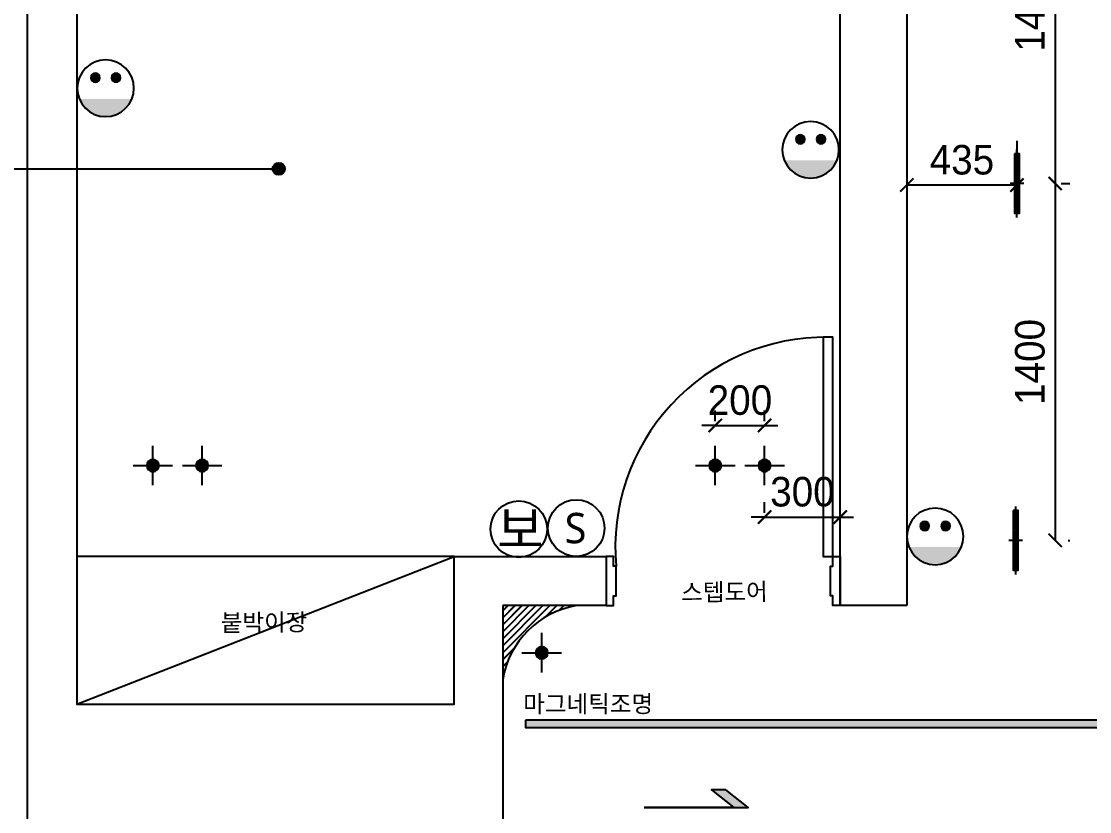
# Model space of a CAD drawing. Header units: millimetres. Extents: x 744 to 27144, y 914 to 19934.
# Drawn here: x 6442 to 10777, y 9107 to 12317 of the extents above; entities that cross this region are included whole.
import ezdxf

# ---------------------------------------------------------------- set-up
doc = ezdxf.new("R2010")
doc.units = ezdxf.units.MM
doc.header["$LTSCALE"] = 10
for name, color, linetype in [('0-ELC TEXT', 7, 'Continuous'), ('CEIL-LIGHT', 7, 'Continuous'), ('CO-DO-FR', 7, 'Continuous'), ('CO-DOOR', 8, 'Continuous'), ('RC-LIGHT', 7, 'Continuous'), ('가구', 6, 'Continuous'), ('내부벽체선', 3, 'Continuous'), ('설비', 140, 'Continuous'), ('외부벽체선', 2, 'Continuous'), ('창호', 4, 'Continuous')]:
    doc.layers.add(name, color=color, linetype=linetype)
doc.styles.get("Standard").update_dxf_attribs({"font": 'arial.ttf'})
doc.styles.add('YOURNAME', font='Dotum.ttf')
doc.styles.add('차영규', font='조선일보명조.ttf')
doc.styles.add('코레일둥고', font='조선일보명조.ttf')
doc.dimstyles.new('YOURNAME-60', dxfattribs={"dimscale": 60, "dimtxt": 2, "dimasz": 0.9, "dimexe": 1, "dimexo": 3, "dimgap": 0.7, "dimtad": 1, "dimdec": 0, "dimzin": 0, "dimdsep": 46, "dimlunit": 6, "dimtxsty": 'YOURNAME', "dimblk": 'ARCHTICK', "dimcen": 0, "dimclrd": 1, "dimclre": 1, "dimclrt": 7, "dimadec": 0, "dimazin": 0, "dimtfac": 1, "dimtdec": 0, "dimtix": 1, "dimtmove": 2, "dimatfit": 3, "dimldrblk": 'ARCHTICK', "dimfxl": 1, "dimtolj": 1, "dimtzin": 0, "dimarcsym": 0})

# ---------------------------------------------------------------- blocks, each defined once
blk = doc.blocks.new('BUDDDD')
at = {"layer": 'CO-DO-FR'}
for points in [[(8815.4, 10144.1), (8815.4, 9944.1), (8845.4, 9944.1), (8845.4, 9984.1), (8855.4, 9984.1), (8855.4, 10104.1), (8845.4, 10104.1), (8845.4, 10144.1), (8815.4, 10144.1)], [(9765.4, 10144.1), (9765.4, 9944.1), (9735.4, 9944.1), (9735.4, 9984.1), (9725.4, 9984.1), (9725.4, 10104.1), (9735.4, 10104.1), (9735.4, 10144.1), (9765.4, 10144.1)]]:
    blk.add_lwpolyline(points, close=True, dxfattribs=at)
at = {"layer": 'CO-DOOR'}
blk.add_lwpolyline([(9695.4, 11034.1), (9695.4, 10144.1), (9735.4, 10144.1), (9735.4, 11034.1)], close=True, dxfattribs=at)
blk.add_arc((9705.4, 10180.7), 853.4, 89.3286, 185.1503, dxfattribs=at)
at = {"layer": '외부벽체선'}
for p, q in [((6466.4, 6209.1), (6466.4, 14935.1)), ((9765.4, 9944.1), (9765.4, 13440.1)), ((10035.4, 13440.1), (10035.4, 9944.1)), ((6666.4, 13168.1), (6666.4, 9544.1)), ((8198.4, 9544.1), (8198.4, 10144.1)), ((8198.4, 10144.1), (8815.4, 10144.1)), ((8815.4, 10144.1), (8815.4, 9944.1)), ((8815.4, 9944.1), (8395.4, 9944.1)), ((8395.4, 9944.1), (8395.4, 8879.1)), ((10035.4, 9944.1), (9765.4, 9944.1)), ((6666.4, 9544.1), (8198.4, 9544.1))]:
    blk.add_line(p, q, dxfattribs=at)
blk = doc.blocks.new('ㅁㄴㅇㄹㅇㄴㄹ')
at = {"layer": '설비'}
h = blk.add_hatch(color=10, dxfattribs=at)
edge = h.paths.add_edge_path()
edge.add_line((22409.7, 5625.9), (22196.4, 5625.9))
edge.add_ellipse((22303, 5582.9), major_axis=(81.3, -81.3), ratio=1, start_angle=66.9578, end_angle=203.0422, ccw=False)
h = blk.add_hatch(color=10, dxfattribs=at)
edge = h.paths.add_edge_path()
edge.add_arc((22261, 5539.9), 18.3, 0, 360)
h = blk.add_hatch(color=10, dxfattribs=at)
edge = h.paths.add_edge_path()
edge.add_arc((22345, 5539.9), 18.3, 0, 360)
at = {"layer": '설비', "color": 10}
for centre, radius in [((22303, 5582.9), 115), ((22261, 5539.9), 18.3), ((22345, 5539.9), 18.3)]:
    blk.add_circle(centre, radius, dxfattribs=at)
blk = doc.blocks.new('SW')
at = {"layer": '설비', "color": 140}
blk.add_circle((11533254.1, -14277699.4), 184, dxfattribs=at)
at = {"layer": '설비', "color": 140, "insert": (11533320, -14277600.8), "char_height": 197.143, "width": 314.327, "attachment_point": 3, "style": '코레일둥고'}
blk.add_mtext('{\\fMalgun Gothic|b0|i0|c129|p50;S}', dxfattribs=at)
blk = doc.blocks.new('15RN')
at = {"linetype": 'Continuous'}
h = blk.add_hatch(color=4, dxfattribs=at)
h.dxf.hatch_style = 1
edge = h.paths.add_edge_path()
edge.add_arc((178902.9, 29403.8), 11.1, 270, 630)
h = blk.add_hatch(color=4, dxfattribs=at)
h.dxf.hatch_style = 1
edge = h.paths.add_edge_path()
edge.add_arc((178902.9, 29376.3), 11.1, 270, 630)
h = blk.add_hatch(color=4, dxfattribs=at)
h.dxf.hatch_style = 1
edge = h.paths.add_edge_path()
edge.add_arc((178902.9, 29348.8), 11.1, -270, 90, ccw=False)
h = blk.add_hatch(color=4, dxfattribs=at)
h.dxf.hatch_style = 1
edge = h.paths.add_edge_path()
edge.add_arc((178902.9, 29321.4), 11.1, -270, 90, ccw=False)
h = blk.add_hatch(color=4, dxfattribs=at)
h.dxf.hatch_style = 1
edge = h.paths.add_edge_path()
edge.add_arc((178902.9, 29293.9), 11.1, -270, 90, ccw=False)
h = blk.add_hatch(color=4, dxfattribs=at)
h.dxf.hatch_style = 1
edge = h.paths.add_edge_path()
edge.add_arc((178902.9, 29263.8), 11.1, 270, 630)
h = blk.add_hatch(color=4, dxfattribs=at)
h.dxf.hatch_style = 1
edge = h.paths.add_edge_path()
edge.add_arc((178902.9, 29236.3), 11.1, 270, 630)
h = blk.add_hatch(color=4, dxfattribs=at)
h.dxf.hatch_style = 1
edge = h.paths.add_edge_path()
edge.add_arc((178902.9, 29208.8), 11.1, -270, 90, ccw=False)
h = blk.add_hatch(color=4, dxfattribs=at)
h.dxf.hatch_style = 1
edge = h.paths.add_edge_path()
edge.add_arc((178902.9, 29181.4), 11.1, -270, 90, ccw=False)
h = blk.add_hatch(color=4, dxfattribs=at)
h.dxf.hatch_style = 1
edge = h.paths.add_edge_path()
edge.add_arc((178902.9, 29153.9), 11.1, -270, 90, ccw=False)
h = blk.add_hatch(color=4, dxfattribs=at)
h.dxf.hatch_style = 1
edge = h.paths.add_edge_path()
edge.add_arc((178902.9, 29123.8), 11.1, 270, 630)
h = blk.add_hatch(color=4, dxfattribs=at)
h.dxf.hatch_style = 1
edge = h.paths.add_edge_path()
edge.add_arc((178902.9, 29096.3), 11.1, 270, 630)
h = blk.add_hatch(color=4, dxfattribs=at)
h.dxf.hatch_style = 1
edge = h.paths.add_edge_path()
edge.add_arc((178902.9, 29068.8), 11.1, -270, 90, ccw=False)
h = blk.add_hatch(color=4, dxfattribs=at)
h.dxf.hatch_style = 1
edge = h.paths.add_edge_path()
edge.add_arc((178902.9, 29041.4), 11.1, -270, 90, ccw=False)
h = blk.add_hatch(color=4, dxfattribs=at)
h.dxf.hatch_style = 1
edge = h.paths.add_edge_path()
edge.add_arc((178902.9, 29013.9), 11.1, -270, 90, ccw=False)
at = {"color": 1, "linetype": 'Continuous'}
for p, q in [((178902.9, 28968.8), (178902.9, 29448.8)), ((178950.4, 29208.8), (178855.4, 29208.8))]:
    blk.add_line(p, q, dxfattribs=at)
at = {"color": 4, "linetype": 'Continuous'}
for centre, radius in [((178902.9, 29403.8), 12.2), ((178902.9, 29376.3), 12.2), ((178902.9, 29348.8), 12.2), ((178902.9, 29403.8), 11.1), ((178902.9, 29376.3), 11.1), ((178902.9, 29348.8), 11.1), ((178902.9, 29321.4), 12.2), ((178902.9, 29293.9), 12.2), ((178902.9, 29321.4), 11.1), ((178902.9, 29293.9), 11.1), ((178902.9, 29263.8), 12.2), ((178902.9, 29236.3), 12.2), ((178902.9, 29208.8), 12.2), ((178902.9, 29263.8), 11.1), ((178902.9, 29236.3), 11.1), ((178902.9, 29208.8), 11.1), ((178902.9, 29181.4), 12.2), ((178902.9, 29153.9), 12.2), ((178902.9, 29123.8), 12.2), ((178902.9, 29181.4), 11.1), ((178902.9, 29153.9), 11.1), ((178902.9, 29123.8), 11.1), ((178902.9, 29096.3), 12.2), ((178902.9, 29068.8), 12.2), ((178902.9, 29096.3), 11.1), ((178902.9, 29068.8), 11.1), ((178902.9, 29041.4), 12.2), ((178902.9, 29013.9), 12.2), ((178902.9, 29041.4), 11.1), ((178902.9, 29013.9), 11.1)]:
    blk.add_circle(centre, radius, dxfattribs=at)
at = {"layer": 'RC-LIGHT'}
blk.add_lwpolyline([(178885.4, 29418.8), (178885.4, 28998.8), (178920.4, 28998.8), (178920.4, 29418.8)], close=True, dxfattribs=at)
blk = doc.blocks.new('1')
at = {"linetype": 'Continuous'}
h = blk.add_hatch(color=4, dxfattribs=at)
h.dxf.hatch_style = 1
edge = h.paths.add_edge_path()
edge.add_arc((11539653.5, -14273503.8), 37.5, 0, 360)
at = {"color": 1, "linetype": 'Continuous'}
for p, q in [((11539653.5, -14273637.1), (11539653.5, -14273370.5)), ((11539520.2, -14273503.8), (11539786.8, -14273503.8))]:
    blk.add_line(p, q, dxfattribs=at)
at = {"color": 4, "linetype": 'Continuous'}
for radius in [41.5, 37.5]:
    blk.add_circle((11539653.5, -14273503.8), radius, dxfattribs=at)
blk = doc.blocks.new('_ArchTick')
at = {"color": 0, "linetype": 'ByBlock', "const_width": 0.15}
blk.add_lwpolyline([(-0.5, -0.5), (0.5, 0.5)], dxfattribs=at)
blk = doc.blocks.new('*D136')
at = {"color": 1, "lineweight": -2, "transparency": 16777216}
for p, q in [((9258.1, 10692.9), (9258.1, 10735.8)), ((9458.1, 10692.9), (9458.1, 10735.8)), ((9258.1, 10675.8), (9204.1, 10675.8)), ((9258.1, 10675.8), (9458.1, 10675.8)), ((9458.1, 10675.8), (9512.1, 10675.8))]:
    blk.add_line(p, q, dxfattribs=at)
at = {"layer": 'Defpoints', "color": 0, "transparency": 16777216}
for p in [(9458.1, 10675.8), (9258.1, 10512.9), (9458.1, 10512.9)]:
    blk.add_point(p, dxfattribs=at)
at = {"color": 1, "lineweight": -2, "transparency": 16777216, "xscale": 54, "yscale": 54, "zscale": 54}
blk.add_blockref('_ArchTick', (9258.1, 10675.8), dxfattribs=at)
at = {"color": 1, "lineweight": -2, "transparency": 16777216, "xscale": 54, "yscale": 54, "zscale": 54, "rotation": 180}
blk.add_blockref('_ArchTick', (9458.1, 10675.8), dxfattribs=at)
at = {"color": 7, "transparency": 16777216, "insert": (9358.1, 10777.9), "char_height": 120, "attachment_point": 5, "style": 'YOURNAME'}
blk.add_mtext('\\A1;200', dxfattribs=at)
blk = doc.blocks.new('*D137')
at = {"color": 1, "lineweight": -2, "transparency": 16777216}
for p, q in [((9458.1, 10321), (9458.1, 10363.8)), ((9765.4, 10321), (9765.4, 10363.8)), ((9458.1, 10303.8), (9404.1, 10303.8)), ((9458.1, 10303.8), (9765.4, 10303.8)), ((9765.4, 10303.8), (9819.4, 10303.8))]:
    blk.add_line(p, q, dxfattribs=at)
at = {"layer": 'Defpoints', "color": 0, "transparency": 16777216}
for p in [(9765.4, 10303.8), (9458.1, 10141), (9765.4, 10141)]:
    blk.add_point(p, dxfattribs=at)
at = {"color": 1, "lineweight": -2, "transparency": 16777216, "xscale": 54, "yscale": 54, "zscale": 54}
blk.add_blockref('_ArchTick', (9458.1, 10303.8), dxfattribs=at)
at = {"color": 1, "lineweight": -2, "transparency": 16777216, "xscale": 54, "yscale": 54, "zscale": 54, "rotation": 180}
blk.add_blockref('_ArchTick', (9765.4, 10303.8), dxfattribs=at)
at = {"color": 7, "transparency": 16777216, "insert": (9611.7, 10405.9), "char_height": 120, "attachment_point": 5, "style": 'YOURNAME'}
blk.add_mtext('\\A1;300', dxfattribs=at)
blk = doc.blocks.new('*D145')
at = {"color": 1, "lineweight": -2, "transparency": 16777216}
for p, q in [((10035.4, 11831.9), (10035.4, 11711.9)), ((10482.3, 11831.9), (10482.3, 11711.9)), ((10482.3, 11651.9), (10035.4, 11651.9))]:
    blk.add_line(p, q, dxfattribs=at)
at = {"layer": 'Defpoints', "color": 0, "transparency": 16777216}
for p in [(10035.4, 11651.9), (10035.4, 11651.9), (10482.3, 11651.9)]:
    blk.add_point(p, dxfattribs=at)
at = {"color": 1, "lineweight": -2, "transparency": 16777216, "xscale": 54, "yscale": 54, "zscale": 54, "rotation": 180}
blk.add_blockref('_ArchTick', (10035.4, 11651.9), dxfattribs=at)
at = {"color": 1, "lineweight": -2, "transparency": 16777216, "xscale": 54, "yscale": 54, "zscale": 54}
blk.add_blockref('_ArchTick', (10482.3, 11651.9), dxfattribs=at)
at = {"color": 7, "transparency": 16777216, "insert": (10258.9, 11754), "char_height": 120, "attachment_point": 5, "style": 'YOURNAME'}
blk.add_mtext('\\A1;435', dxfattribs=at)
blk = doc.blocks.new('*D146')
at = {"color": 1, "lineweight": -2, "transparency": 16777216}
for p, q in [((10637.5, 13077.5), (10637.5, 11658.3)), ((10657.3, 13077.5), (10697.5, 13077.5)), ((10662.3, 11658.3), (10697.5, 11658.3))]:
    blk.add_line(p, q, dxfattribs=at)
at = {"layer": 'Defpoints', "color": 0, "transparency": 16777216}
for p in [(10477.3, 13077.5), (10482.3, 11658.3), (10637.5, 11658.3)]:
    blk.add_point(p, dxfattribs=at)
at = {"color": 1, "lineweight": -2, "transparency": 16777216, "xscale": 54, "yscale": 54, "zscale": 54}
for p, rotation in [((10637.5, 13077.5), 90), ((10637.5, 11658.3), 270)]:
    blk.add_blockref('_ArchTick', p, dxfattribs=dict(at, rotation=rotation))
at = {"color": 7, "transparency": 16777216, "insert": (10535.4, 12367.9), "char_height": 120, "attachment_point": 5, "rotation": 90, "style": 'YOURNAME'}
blk.add_mtext('\\A1;1400', dxfattribs=at)
blk = doc.blocks.new('*D147')
at = {"color": 1, "lineweight": -2, "transparency": 16777216}
for p, q in [((10637.5, 11658.3), (10637.5, 10209.1)), ((10689.7, 11658.3), (10697.5, 11658.3)), ((10689.7, 10209.1), (10697.5, 10209.1))]:
    blk.add_line(p, q, dxfattribs=at)
at = {"layer": 'Defpoints', "color": 0, "transparency": 16777216}
for p in [(10509.7, 11658.3), (10509.7, 10209.1), (10637.5, 10209.1)]:
    blk.add_point(p, dxfattribs=at)
at = {"color": 1, "lineweight": -2, "transparency": 16777216, "xscale": 54, "yscale": 54, "zscale": 54}
for p, rotation in [((10637.5, 11658.3), 90), ((10637.5, 10209.1), 270)]:
    blk.add_blockref('_ArchTick', p, dxfattribs=dict(at, rotation=rotation))
at = {"color": 7, "transparency": 16777216, "insert": (10535.4, 10933.7), "char_height": 120, "attachment_point": 5, "rotation": 90, "style": 'YOURNAME'}
blk.add_mtext('\\A1;1400', dxfattribs=at)

msp = doc.modelspace()

# ---------------------------------------------------------------- hatches: boundary and pattern name
at = {"layer": '0-ELC TEXT'}
h = msp.add_hatch(color=256, dxfattribs=at)
h.dxf.hatch_style = 1
edge = h.paths.add_edge_path()
edge.add_arc((7486.6, 11717.8), 25, -90, 270, ccw=False)
h = msp.add_hatch(color=256, dxfattribs=at)
h.dxf.hatch_style = 1
edge = h.paths.add_edge_path()
edge.add_arc((7486.6, 11717.8), 25, -90, 270, ccw=False)
at = {"layer": '가구'}
h = msp.add_hatch(dxfattribs=at)
h.set_pattern_fill('JIS_LC_20', color=3)
h.paths.add_polyline_path([(8695.4, 9944.1), (8395.4, 9944.1), (8395.4, 9644.1, -0.320465)])
h = msp.add_hatch(color=4, dxfattribs=at)
h.dxf.hatch_style = 1
h.paths.add_polyline_path([(15404.6, 9478.7), (8488.2, 9478.7), (8488.2, 9448.7), (12843.2, 9448.7), (15404.6, 9448.7)])
at = {"layer": '가구', "true_color": 0x991b1e}
h = msp.add_hatch(color=244, dxfattribs=at)
h.dxf.hatch_style = 1
h.paths.add_polyline_path([(9333.5, 9124.3), (9391.8, 9124.3), (9300.4, 9196.6), (9242.1, 9196.6)])

# ---------------------------------------------------------------- linework, layer by layer
at = {"layer": '0-ELC TEXT'}
msp.add_line((5866.4, 11717.8), (7486.6, 11717.8), dxfattribs=at)
msp.add_circle((7486.6, 11717.8), 25, dxfattribs=at)
msp.add_circle((7486.6, 11717.8), 25, dxfattribs=at)
at = {"layer": 'CEIL-LIGHT'}
msp.add_lwpolyline([(8488.2, 9478.7), (8488.2, 9448.7), (12843.2, 9448.7), (12828.2, 9448.7), (15404.6, 9448.7), (15404.6, 9478.7), (8488.2, 9478.7)], dxfattribs=at)
at = {"layer": 'CO-DOOR', "color": 1}
msp.add_lwpolyline([(8969.8, 9124.3), (9391.8, 9124.3), (9300.4, 9196.6), (9242.1, 9196.6), (9333.5, 9124.3), (8969.8, 9124.3)], close=True, dxfattribs=at)
at = {"layer": '가구'}
msp.add_line((6666.4, 9544.1), (8198.4, 10144.1), dxfattribs=at)
msp.add_lwpolyline([(8198.4, 10144.1), (6666.4, 10144.1), (6666.4, 9544.1), (8198.4, 9544.1)], close=True, dxfattribs=at)
at = {"layer": '내부벽체선'}
msp.add_arc((8755.4, 9584.1), 365, 99.4623, 170.5377, dxfattribs=at)
at = {"layer": '설비', "color": 140}
msp.add_circle((8460.6, 10254.6), 115, dxfattribs=at)

# ---------------------------------------------------------------- block references
at = {"xscale": -1, "rotation": 180}
for p in [(-15519.4, 17627.9), (-12658, 17377.9), (-12152.6, 15807.9)]:
    msp.add_blockref('ㅁㄴㅇㄹㅇㄴㄹ', p, dxfattribs=at)
at = {"layer": 'RC-LIGHT', "xscale": 0.5759256214623899, "yscale": 0.5759256214623899, "zscale": 0.5759256214623899}
for p in [(-92552.4, -5163.8), (-92557.5, -6613.1)]:
    msp.add_blockref('15RN', p, dxfattribs=at)
at = {"layer": 'RC-LIGHT', "xscale": -0.6024096385271789, "yscale": 0.6024096385271789, "zscale": 0.6024096385271789, "rotation": 270}
for p in [(8605471.7, -6941085.5), (8605671.7, -6941085.5), (8607754.4, -6941085.5), (8607954.4, -6941085.5), (8607049.8, -6941845.7)]:
    msp.add_blockref('1', p, dxfattribs=at)
at = {"layer": '설비', "color": 140, "xscale": 0.625, "yscale": 0.625, "zscale": 0.625}
msp.add_blockref('SW', (-7199590.1, 8933821.2), dxfattribs=at)
at = {"layer": '창호'}
msp.add_blockref('BUDDDD', (0, 0), dxfattribs=at)

# ---------------------------------------------------------------- texts
at = {"layer": '0-ELC TEXT', "style": '차영규'}
for s, p in [('스텝도어', (9120, 9963)), ('붙박이장', (7251.5, 9839.3))]:
    msp.add_text(s, height=70, rotation=0.5567, dxfattribs=at).set_placement(p)
msp.add_text('마그네틱조명', height=70, dxfattribs=at).set_placement((8478.6, 9510.3))
at = {"layer": '설비', "color": 140, "insert": (8372.7, 10328.7), "char_height": 150, "attachment_point": 1}
msp.add_mtext_dynamic_manual_height_columns('{\\fGulim|b0|i0|c129|p50;보}', width=175.846, gutter_width=12.5, heights=[0], dxfattribs=at)

# ---------------------------------------------------------------- dimensions: what is measured, and where the dimension line sits
for base, p1, p2, picture, middle in [((10637.5, 11658.3), (10477.3, 13077.5), (10482.3, 11658.3), '*D146', (10535.4, 12367.9)), ((10637.5, 10209.1), (10509.7, 11658.3), (10509.7, 10209.1), '*D147', (10535.4, 10933.7))]:
    dim = msp.add_linear_dim(base=base, p1=p1, p2=p2, angle=90, text='1400', dimstyle='YOURNAME-60')
    dim.commit()
    dim.dimension.update_dxf_attribs({"geometry": picture, "text_midpoint": middle})
for base, p1, p2, text, picture, middle in [((10035.4, 11651.9), (10482.3, 11651.9), (10035.4, 11651.9), '435', '*D145', (10258.9, 11754)), ((9765.4, 10303.8), (9458.1, 10141), (9765.4, 10141), '300', '*D137', (9611.7, 10405.9))]:
    dim = msp.add_linear_dim(base=base, p1=p1, p2=p2, text=text, dimstyle='YOURNAME-60')
    dim.commit()
    dim.dimension.update_dxf_attribs({"geometry": picture, "text_midpoint": middle})
dim = msp.add_linear_dim(base=(9458.1, 10675.8), p1=(9258.1, 10512.9), p2=(9458.1, 10512.9), dimstyle='YOURNAME-60')
dim.commit()
dim.dimension.update_dxf_attribs({"geometry": '*D136', "text_midpoint": (9358.1, 10777.9)})

doc.saveas('drawing.dxf')
